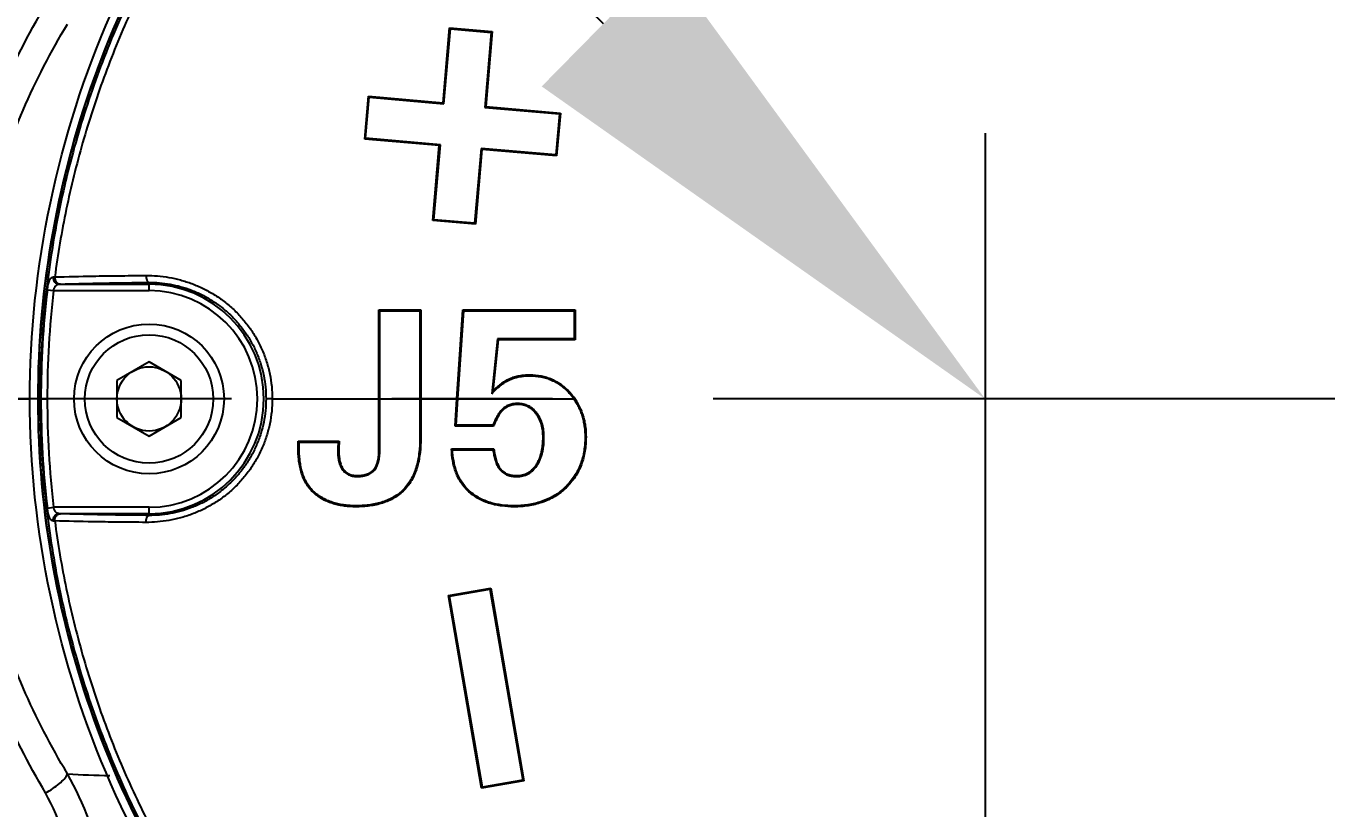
# Model space of a CAD drawing. Header units: millimetres. Extents: x 5828 to 6704, y 123 to 421.
# Drawn here: x 6524.809 to 6527.844, y 365.9 to 367.726 of the extents above; entities that cross this region are included whole.
import ezdxf
from ezdxf import colors
from ezdxf.entities.mleader import LeaderData, LeaderLine
from ezdxf.math import Vec2, Vec3

# ---------------------------------------------------------------- set-up
doc = ezdxf.new("R2010")
doc.units = ezdxf.units.MM
doc.linetypes.add('CENTER', pattern=[0.6, 0.375, -0.075, 0.075, -0.075])
for name, color, linetype in [('中心线', 7, 'Continuous'), ('外形图', 7, 'Continuous'), ('多重引线', 7, 'Continuous'), ('尺寸标注', 7, 'Continuous'), ('运动范围', 7, 'Continuous')]:
    doc.layers.add(name, color=color, linetype=linetype)
doc.styles.get("Standard").update_dxf_attribs({"font": 'msyh.ttc'})
doc.styles.add('微软雅黑', font='msyh.ttc', dxfattribs={"height": 1.5})
doc.dimstyles.new('尺寸标注_1_20比例', dxfattribs={"dimtxt": 1.5, "dimasz": 1.25, "dimexe": 0.5, "dimexo": 0.4, "dimgap": 0.5, "dimtad": 1, "dimdec": 1, "dimlfac": 20, "dimdsep": 46, "dimtxsty": '微软雅黑', "dimcen": 0.09, "dimadec": 0, "dimazin": 0, "dimtp": 0.01, "dimtm": 0.01, "dimtfac": 1, "dimtdec": 1, "dimtofl": 0, "dimtmove": 0, "dimatfit": 3, "dimfxl": 1, "dimtolj": 1, "dimarcsym": 0})

# ---------------------------------------------------------------- blocks, each defined once
blk = doc.blocks.new('*D1144')
at = {"layer": 'Defpoints', "color": 0}
for p in [(6557.7962, 395.6702), (6487.6476, 286.2413), (6537.9972, 286.2413)]:
    blk.add_point(p, dxfattribs=at)
at = {"layer": '尺寸标注', "color": 0, "lineweight": -2}
for p, q in [((6557.3962, 395.6702), (6487.1476, 395.6702)), ((6487.6476, 394.4202), (6487.6476, 287.4913)), ((6537.5972, 286.2413), (6487.1476, 286.2413))]:
    blk.add_line(p, q, dxfattribs=at)
at = {"layer": '尺寸标注', "color": 0}
for points in [[(6487.856, 394.4202), (6487.4393, 394.4202), (6487.6476, 395.6702)], [(6487.4393, 287.4913), (6487.856, 287.4913), (6487.6476, 286.2413)]]:
    blk.add_solid(points, dxfattribs=at)
at = {"layer": '尺寸标注', "color": 0, "insert": (6486.376, 340.9558), "char_height": 1.5, "attachment_point": 5, "rotation": 90, "style": '微软雅黑'}
blk.add_mtext('\\A1;\\A1;{\\fAlibaba PuHuiTi 3.0 55 Regular|b0|i0|c134|p18;2188.6}', dxfattribs=at)

msp = doc.modelspace()

# ---------------------------------------------------------------- linework, layer by layer
at = {"layer": '中心线', "linetype": 'CENTER', "ltscale": 5}
for p, q in [((6527.0483, 370.4759), (6527.0483, 363.2346)), ((6564.2883, 366.8553), (6521.5298, 366.8553))]:
    msp.add_line(p, q, dxfattribs=at)
at = {"layer": '外形图', "linetype": 'ByBlock'}
for p, q in [((6525.7826, 367.5469), (6525.798, 367.7219)), ((6525.798, 367.7219), (6525.7999, 367.7196)), ((6525.798, 367.7219), (6525.8976, 367.7132)), ((6525.7846, 367.5446), (6525.7999, 367.7196)), ((6525.7999, 367.7196), (6525.8952, 367.7112)), ((6525.8952, 367.7112), (6525.8799, 367.5362)), ((6525.8976, 367.7132), (6525.8823, 367.5382)), ((6525.8976, 367.7132), (6525.8952, 367.7112)), ((6525.5996, 367.4622), (6525.6083, 367.5622)), ((6525.6019, 367.4642), (6525.6103, 367.5598)), ((6525.6083, 367.5622), (6525.6103, 367.5598)), ((6525.6083, 367.5622), (6525.7826, 367.5469)), ((6525.6103, 367.5598), (6525.7846, 367.5446)), ((6525.7826, 367.5469), (6525.7846, 367.5446)), ((6525.8823, 367.5382), (6525.8799, 367.5362)), ((6525.8823, 367.5382), (6526.0566, 367.523)), ((6525.8799, 367.5362), (6526.0542, 367.521)), ((6526.0542, 367.521), (6526.0459, 367.4253)), ((6526.0566, 367.523), (6526.0478, 367.423)), ((6526.0566, 367.523), (6526.0542, 367.521)), ((6525.5996, 367.4622), (6525.6019, 367.4642)), ((6525.7739, 367.4469), (6525.5996, 367.4622)), ((6525.7763, 367.4489), (6525.6019, 367.4642)), ((6525.7586, 367.2719), (6525.7739, 367.4469)), ((6525.761, 367.2739), (6525.7763, 367.4489)), ((6525.7739, 367.4469), (6525.7763, 367.4489)), ((6525.8715, 367.4406), (6525.8562, 367.2656)), ((6525.8735, 367.4382), (6525.8582, 367.2632)), ((6525.8735, 367.4382), (6525.8715, 367.4406)), ((6526.0459, 367.4253), (6525.8715, 367.4406)), ((6526.0478, 367.423), (6525.8735, 367.4382)), ((6526.0478, 367.423), (6526.0459, 367.4253)), ((6525.7586, 367.2719), (6525.761, 367.2739)), ((6525.8582, 367.2632), (6525.7586, 367.2719)), ((6525.8562, 367.2656), (6525.761, 367.2739)), ((6525.8582, 367.2632), (6525.8562, 367.2656)), ((6524.8861, 367.1233), (6525.0962, 367.1233)), ((6525.0962, 367.1083), (6525.0962, 367.1273)), ((6524.8587, 367.11), (6524.8733, 367.1083)), ((6524.8733, 367.1083), (6525.0962, 367.1083)), ((6525.6329, 367.0632), (6525.6351, 367.061)), ((6525.6329, 367.0632), (6525.7306, 367.0632)), ((6525.6329, 366.8553), (6525.6329, 367.0632)), ((6525.635, 366.8553), (6525.6351, 367.061)), ((6525.6351, 367.061), (6525.7284, 367.061)), ((6525.7306, 367.0632), (6525.7284, 367.061)), ((6525.7284, 367.061), (6525.7284, 366.8553)), ((6525.7306, 367.0632), (6525.7306, 366.8553)), ((6525.815, 366.8553), (6525.8287, 367.0632)), ((6525.8172, 366.8553), (6525.8308, 367.061)), ((6525.8287, 367.0632), (6525.8308, 367.061)), ((6525.8287, 367.0632), (6526.0907, 367.0632)), ((6525.8308, 367.061), (6526.0885, 367.061)), ((6526.0907, 367.0632), (6526.0885, 367.061)), ((6526.0885, 367.061), (6526.0885, 366.9958)), ((6526.0907, 367.0632), (6526.0907, 366.9936)), ((6525.9095, 366.9958), (6525.8964, 366.8675)), ((6525.9114, 366.9936), (6525.8992, 366.8736)), ((6525.9114, 366.9936), (6525.9095, 366.9958)), ((6526.0885, 366.9958), (6525.9095, 366.9958)), ((6526.0907, 366.9936), (6525.9114, 366.9936)), ((6526.0907, 366.9936), (6526.0885, 366.9958)), ((6525.0962, 366.9419), (6525.0212, 366.8986)), ((6525.1712, 366.8986), (6525.0962, 366.9419)), ((6525.9381, 366.9025), (6525.939, 366.9005)), ((6525.9854, 366.9115), (6525.9854, 366.9094)), ((6525.0212, 366.8986), (6525.0212, 366.812)), ((6525.1712, 366.812), (6525.1712, 366.8986)), ((6526.079, 366.8701), (6526.0774, 366.8686)), ((6524.6606, 366.8553), (6524.8177, 366.8553)), ((6524.8437, 366.8553), (6524.8418, 366.8553)), ((6524.8437, 366.8553), (6524.8585, 366.8553)), ((6525.384, 366.8553), (6525.3693, 366.8553)), ((6525.384, 366.8553), (6525.635, 366.8553)), ((6525.6329, 366.737), (6525.6329, 366.8553)), ((6525.635, 366.737), (6525.635, 366.8553)), ((6525.635, 366.8553), (6525.7284, 366.8553)), ((6525.7284, 366.8553), (6525.815, 366.8553)), ((6525.7284, 366.8553), (6525.7284, 366.7627)), ((6525.7306, 366.8553), (6525.7306, 366.7627)), ((6525.8109, 366.7915), (6525.815, 366.8553)), ((6525.8132, 366.7937), (6525.8172, 366.8553)), ((6525.8172, 366.8553), (6526.0881, 366.8553)), ((6525.9578, 366.8423), (6525.9578, 366.8445)), ((6525.0212, 366.812), (6525.0962, 366.7687)), ((6525.0962, 366.7687), (6525.1712, 366.812)), ((6525.923, 366.8301), (6525.9215, 366.8316)), ((6525.9996, 366.8212), (6526.0014, 366.8225)), ((6525.8109, 366.7915), (6525.8132, 366.7937)), ((6525.9005, 366.7915), (6525.8109, 366.7915)), ((6525.899, 366.7937), (6525.8132, 366.7937)), ((6525.4442, 366.7564), (6525.5398, 366.7564)), ((6525.4442, 366.7423), (6525.4442, 366.7564)), ((6525.4442, 366.7564), (6525.4464, 366.7542)), ((6525.4464, 366.7423), (6525.4464, 366.7542)), ((6525.4464, 366.7542), (6525.5375, 366.7542)), ((6525.5375, 366.7542), (6525.537, 366.7405)), ((6525.5398, 366.7564), (6525.5375, 366.7542)), ((6525.5398, 366.7564), (6525.5392, 366.7404)), ((6525.7306, 366.7627), (6525.7284, 366.7627)), ((6526.0161, 366.7658), (6526.0183, 366.7658)), ((6526.1164, 366.7658), (6526.1142, 366.7658)), ((6525.4442, 366.7423), (6525.4464, 366.7423)), ((6525.5392, 366.7404), (6525.537, 366.7405)), ((6525.6329, 366.737), (6525.635, 366.737)), ((6525.8024, 366.7389), (6525.9014, 366.7389)), ((6525.8047, 366.7367), (6525.8995, 366.7367)), ((6525.6209, 366.6904), (6525.6225, 366.689)), ((6525.9174, 366.6912), (6525.9157, 366.6899)), ((6525.9994, 366.7001), (6526.0012, 366.6988)), ((6525.5815, 366.6762), (6525.5815, 366.674)), ((6525.9553, 366.6762), (6525.9553, 366.674)), ((6525.4809, 366.6358), (6525.4823, 366.6374)), ((6525.6919, 366.6423), (6525.6903, 366.6438)), ((6525.8431, 366.6383), (6525.8446, 366.6399)), ((6526.07, 366.648), (6526.0685, 366.6496)), ((6524.8587, 366.6005), (6524.8733, 366.6023)), ((6525.0962, 366.6023), (6524.8733, 366.6023)), ((6525.0962, 366.5833), (6525.0962, 366.6023)), ((6525.579, 366.6035), (6525.579, 366.6057)), ((6525.9481, 366.6035), (6525.9481, 366.6057)), ((6525.0962, 366.5873), (6524.8861, 366.5873)), ((6525.7954, 366.3963), (6525.8939, 366.4132)), ((6525.8726, 365.9463), (6525.7954, 366.3963)), ((6525.7954, 366.3963), (6525.7979, 366.3945)), ((6525.7979, 366.3945), (6525.8921, 366.4107)), ((6525.8744, 365.9488), (6525.7979, 366.3945)), ((6525.8939, 366.4132), (6525.8921, 366.4107)), ((6525.8921, 366.4107), (6525.9686, 365.965)), ((6525.8939, 366.4132), (6525.9711, 365.9632)), ((6525.9711, 365.9632), (6525.8726, 365.9463)), ((6525.9686, 365.965), (6525.8744, 365.9488)), ((6525.9711, 365.9632), (6525.9686, 365.965)), ((6525.8726, 365.9463), (6525.8744, 365.9488))]:
    msp.add_line(p, q, dxfattribs=at)
for radius in [0.175, 0.15, 0.075]:
    msp.add_circle((6525.0962, 366.8553), radius, dxfattribs=at)
for centre, radius, start, end in [((6524.8889, 366.425), 0.7152, 91.0192, 91.3149), ((6524.9088, 366.5387), 0.5851, 91.9011, 92.225), ((6525.0962, 366.8553), 0.268, 270, 90), ((6527.0314, 366.855), 2.1876, 173.3062, 179.9929), ((6527.0323, 366.855), 2.1738, 173.3085, 179.9924), ((6525.0962, 366.8553), 0.253, 270, 90), ((6526.3391, 366.668), 0.4855, 154.9422, 155.7417), ((6525.973, 366.7743), 0.1429, 34.5294, 42.1155), ((6527.0315, 366.8555), 2.1877, 180.0072, 186.6936), ((6527.0324, 366.8556), 2.1739, 180.0077, 186.6913), ((6525.9732, 366.7744), 0.1405, 35.1442, 42.1227), ((6526.5923, 367.2631), 0.8373, 214.0994, 214.2807), ((6526.2373, 367.1862), 0.6239, 225.8062, 226.0957), ((6526.3693, 366.3222), 0.6265, 138.3132, 138.5811), ((6524.89, 367.3376), 0.7673, 268.6952, 268.9708), ((6524.9101, 367.2092), 0.6224, 267.7848, 268.0892), ((6525.0373, 367.9829), 2.0075, 266.2368, 269.0723)]:
    msp.add_arc(centre, radius, start, end, dxfattribs=at)
for points, knots in [([(6537.2932, 369.4237), (6537.0074, 369.4207), (6536.4358, 369.414), (6535.5783, 369.4017), (6534.7209, 369.3866), (6533.8636, 369.3683), (6533.1492, 369.3503), (6532.5777, 369.3339), (6532.1492, 369.3206), (6531.7206, 369.3063), (6531.2922, 369.2909), (6530.8637, 369.2744), (6530.4353, 369.2567), (6530.0069, 369.2378), (6529.5787, 369.2176), (6529.2218, 369.1997), (6528.9364, 369.1847), (6528.7223, 369.1731), (6528.5082, 369.1611), (6528.2942, 369.1488), (6528.0802, 369.1362), (6527.9019, 369.1253), (6527.7592, 369.1164), (6527.6522, 369.1097), (6527.5453, 369.1029), (6527.4383, 369.0959), (6527.3313, 369.0889), (6527.2422, 369.083), (6527.1709, 369.0782), (6527.1174, 369.0746), (6527.0729, 369.0715), (6527.0372, 369.069), (6527.0105, 369.0672), (6526.9838, 369.0654), (6526.957, 369.0636), (6526.9303, 369.0618), (6526.8946, 369.0592), (6526.8501, 369.0557), (6526.8057, 369.0513), (6526.7702, 369.0472), (6526.7348, 369.0425), (6526.6906, 369.0358), (6526.6378, 369.0265), (6526.5677, 369.0124), (6526.4808, 368.9917), (6526.3779, 368.9618), (6526.2765, 368.9269), (6526.1769, 368.8871), (6526.0794, 368.8425), (6525.9841, 368.7933), (6525.8913, 368.7395), (6525.8013, 368.6813), (6525.7142, 368.6187), (6525.6302, 368.552), (6525.5496, 368.4813), (6525.4725, 368.4068), (6525.3991, 368.3287), (6525.3295, 368.247), (6525.2641, 368.1621), (6525.2028, 368.0742), (6525.1458, 367.9833), (6525.0933, 367.8898), (6525.0454, 367.7939), (6525.0022, 367.6957), (6524.9639, 367.5955), (6524.9305, 367.4936), (6524.9021, 367.3903), (6524.8709, 367.2508), (6524.8498, 367.1092), (6524.8391, 366.9666), (6524.8353, 366.8237), (6524.8437, 366.645), (6524.8694, 366.468), (6524.9001, 366.3284), (6524.9282, 366.2249), (6524.9612, 366.1228), (6524.9991, 366.0226), (6525.0419, 365.9242), (6525.0894, 365.8281), (6525.1416, 365.7344), (6525.1982, 365.6433), (6525.2591, 365.5551), (6525.3243, 365.47), (6525.3935, 365.3881), (6525.4666, 365.3096), (6525.5435, 365.2348), (6525.6239, 365.1639), (6525.7076, 365.0969), (6525.7944, 365.034), (6525.8843, 364.9754), (6525.9768, 364.9213), (6526.0719, 364.8717), (6526.1692, 364.8267), (6526.2687, 364.7866), (6526.3699, 364.7513), (6526.4728, 364.721), (6526.577, 364.6957), (6526.6823, 364.6755), (6526.7707, 364.6628), (6526.8418, 364.6556), (6526.8863, 364.6519), (6526.922, 364.6493), (6526.9487, 364.6475), (6526.9755, 364.6457), (6527.0111, 364.6433), (6527.0557, 364.6402), (6527.1091, 364.6366), (6527.1626, 364.6329), (6527.2339, 364.6281), (6527.323, 364.6222), (6527.43, 364.6152), (6527.537, 364.6082), (6527.6439, 364.6014), (6527.7509, 364.5946), (6527.8936, 364.5857), (6528.0719, 364.5749), (6528.2859, 364.5622), (6528.4999, 364.5499), (6528.714, 364.5379), (6528.928, 364.5263), (6529.2135, 364.5113), (6529.5703, 364.4934), (6529.9986, 364.4732), (6530.427, 364.4542), (6530.8554, 364.4365), (6531.2838, 364.4199), (6531.7123, 364.4045), (6532.1409, 364.3902), (6532.5694, 364.3769), (6533.1409, 364.3605), (6533.8553, 364.3424), (6534.7126, 364.3241), (6535.57, 364.309), (6536.4274, 364.2966), (6536.9991, 364.29), (6537.2849, 364.287)], [0, 0, 0, 0, 0.031251, 0.062501, 0.093752, 0.125002, 0.156253, 0.171878, 0.187503, 0.203128, 0.218754, 0.234379, 0.250004, 0.265629, 0.281255, 0.29688, 0.304692, 0.312505, 0.320318, 0.32813, 0.335943, 0.343756, 0.347662, 0.351568, 0.355475, 0.359381, 0.363287, 0.367194, 0.369147, 0.3711, 0.373053, 0.37403, 0.375006, 0.375983, 0.376959, 0.377936, 0.378912, 0.380866, 0.382819, 0.383795, 0.384772, 0.386725, 0.388678, 0.390631, 0.394537, 0.398443, 0.402349, 0.406256, 0.410162, 0.414068, 0.417974, 0.42188, 0.425786, 0.429693, 0.433599, 0.437505, 0.441411, 0.445317, 0.449224, 0.45313, 0.457036, 0.460942, 0.464848, 0.468754, 0.472661, 0.476567, 0.480473, 0.484379, 0.492189, 0.496095, 0.500002, 0.507812, 0.515622, 0.519528, 0.523434, 0.52734, 0.531246, 0.535153, 0.539059, 0.542965, 0.546871, 0.550777, 0.554683, 0.55859, 0.562496, 0.566402, 0.570308, 0.574214, 0.57812, 0.582027, 0.585933, 0.589839, 0.593745, 0.597651, 0.601557, 0.605463, 0.609369, 0.613275, 0.617181, 0.619134, 0.621088, 0.622064, 0.623041, 0.624017, 0.624994, 0.626947, 0.6289, 0.630853, 0.632806, 0.636713, 0.640619, 0.644525, 0.648432, 0.652338, 0.656244, 0.664057, 0.67187, 0.679682, 0.687495, 0.695308, 0.70312, 0.718745, 0.734371, 0.749996, 0.765621, 0.781246, 0.796872, 0.812497, 0.828122, 0.843747, 0.874998, 0.906248, 0.937499, 0.968749, 1, 1, 1, 1]), ([(6536.2603, 364.2992), (6535.7358, 364.3064), (6534.6869, 364.3234), (6533.1138, 364.3595), (6531.8032, 364.4001), (6530.7549, 364.4401), (6529.9689, 364.474), (6529.183, 364.5122), (6528.3975, 364.5553), (6527.743, 364.5937), (6527.2197, 364.6304), (6526.8268, 364.6498), (6526.4374, 364.7181), (6525.9472, 364.9084), (6525.408, 365.3031), (6524.9696, 365.9729), (6524.7919, 366.7539), (6524.8988, 367.5478), (6525.276, 368.2549), (6525.8761, 368.7837), (6526.5012, 369.0271), (6527.0244, 369.0704), (6527.4169, 369.0933), (6527.8095, 369.1203), (6528.333, 369.1514), (6528.9877, 369.1881), (6529.7734, 369.2274), (6530.5594, 369.2624), (6531.6076, 369.3037), (6532.9182, 369.3457), (6534.4913, 369.3833), (6535.5402, 369.4011), (6536.0646, 369.4086)], [0, 0, 0, 0, 0.062547, 0.125094, 0.187642, 0.218915, 0.250189, 0.281463, 0.312736, 0.34401, 0.359646, 0.375288, 0.390909, 0.40654, 0.437679, 0.468836, 0.500009, 0.531187, 0.562362, 0.593532, 0.624708, 0.640342, 0.655997, 0.671626, 0.687262, 0.718537, 0.749811, 0.781085, 0.812358, 0.874905, 0.937453, 1, 1, 1, 1]), ([(6524.8177, 366.8553), (6524.8177, 367.1615), (6524.9478, 367.7816), (6525.4987, 368.5476), (6526.1794, 368.9497), (6526.7808, 369.0822), (6527.087, 369.0917), (6527.2387, 369.0996)], [0, 0, 0, 0, 0.250163, 0.50027, 0.750286, 0.875949, 1, 1, 1, 1]), ([(6525.3946, 368.2933), (6525.3772, 368.273), (6525.3432, 368.2318), (6525.2943, 368.1683), (6525.2476, 368.1031), (6525.1885, 368.0141), (6525.1343, 367.922), (6525.0851, 367.8271), (6525.0508, 367.7547), (6525.0191, 367.681), (6524.9806, 367.5814), (6524.9393, 367.4543), (6524.9074, 367.3245), (6524.8876, 367.2195), (6524.8797, 367.1666), (6524.8762, 367.1402)], [0, 0, 0, 0, 0.062503, 0.125007, 0.187511, 0.250015, 0.375003, 0.437507, 0.500011, 0.562515, 0.625019, 0.750005, 0.874992, 0.937496, 1, 1, 1, 1]), ([(6525.329, 368.2374), (6525.2899, 368.1888), (6525.2343, 368.1135), (6525.1669, 368.0087), (6525.1198, 367.928), (6525.0761, 367.8455), (6525.0359, 367.7613), (6524.9994, 367.6754), (6524.9556, 367.5589), (6524.9101, 367.4099), (6524.8774, 367.2576), (6524.859, 367.1345), (6524.8458, 367.0108), (6524.8418, 366.9175), (6524.8418, 366.8553)], [0, 0, 0, 0, 0.125213, 0.187763, 0.250267, 0.312745, 0.375218, 0.437704, 0.500206, 0.62519, 0.750155, 0.812633, 0.875097, 1, 1, 1, 1]), ([(6524.5984, 366.8553), (6524.5984, 367.0186), (6524.6436, 367.3416), (6524.7744, 367.6393), (6524.8545, 367.7752)], [0, 0, 0, 0, 0.508583, 1, 1, 1, 1]), ([(6524.6606, 366.8553), (6524.6608, 367.0108), (6524.7045, 367.318), (6524.8283, 367.6019), (6524.9056, 367.7308)], [0, 0, 0, 0, 0.508492, 1, 1, 1, 1]), ([(6524.8762, 367.1402), (6524.9057, 367.1411), (6524.9546, 367.1422), (6525.0256, 367.1431), (6525.0671, 367.1434), (6525.0893, 367.1435)], [0, 0, 0, 0, 0.416306, 0.687414, 1, 1, 1, 1]), ([(6525.0893, 367.1435), (6525.0981, 367.1436), (6525.1159, 367.1429), (6525.1427, 367.1395), (6525.1697, 367.1335), (6525.1965, 367.1249), (6525.2228, 367.1136), (6525.248, 367.0997), (6525.2719, 367.0832), (6525.2941, 367.0643), (6525.3143, 367.0433), (6525.3323, 367.0203), (6525.3479, 366.9955), (6525.3609, 366.9693), (6525.3711, 366.9418), (6525.3785, 366.9135), (6525.383, 366.8845), (6525.384, 366.865), (6525.384, 366.8553)], [0, 0, 0, 0, 0.057439, 0.116465, 0.17684, 0.238293, 0.300556, 0.363391, 0.426605, 0.490059, 0.553657, 0.617342, 0.681076, 0.744839, 0.808619, 0.872408, 0.936203, 1, 1, 1, 1]), ([(6525.0893, 367.1435), (6525.0893, 367.1425), (6525.0893, 367.1405), (6525.0896, 367.1375), (6525.0902, 367.1347), (6525.091, 367.1323), (6525.0921, 367.1302), (6525.0933, 367.1286), (6525.0945, 367.1277), (6525.0955, 367.1274), (6525.096, 367.1273), (6525.0962, 367.1273)], [0, 0, 0, 0, 0.161664, 0.320323, 0.470881, 0.608841, 0.730794, 0.835079, 0.922854, 0.962256, 1, 1, 1, 1]), ([(6524.8587, 367.11), (6524.8589, 367.1121), (6524.8595, 367.1162), (6524.8606, 367.1221), (6524.8619, 367.1274), (6524.8633, 367.1312), (6524.8645, 367.1339), (6524.8655, 367.1355), (6524.8665, 367.1369), (6524.8676, 367.138), (6524.8687, 367.1389), (6524.8699, 367.1396), (6524.8712, 367.14), (6524.8721, 367.1401), (6524.8725, 367.1401)], [0, 0, 0, 0, 0.180971, 0.35273, 0.507837, 0.642037, 0.700901, 0.754425, 0.80297, 0.84718, 0.887886, 0.92613, 0.963104, 1, 1, 1, 1]), ([(6524.8725, 367.1401), (6524.8723, 367.138), (6524.8726, 367.1338), (6524.8751, 367.129), (6524.8779, 367.1262), (6524.8804, 367.1245), (6524.8832, 367.1235), (6524.8851, 367.1233), (6524.8861, 367.1233)], [0, 0, 0, 0, 0.259061, 0.513596, 0.638237, 0.760531, 0.880866, 1, 1, 1, 1]), ([(6524.8733, 367.1083), (6524.8736, 367.1094), (6524.874, 367.111), (6524.8747, 367.113), (6524.8755, 367.1149), (6524.8765, 367.1171), (6524.8781, 367.1194), (6524.8798, 367.1211), (6524.8818, 367.1224), (6524.8839, 367.1231), (6524.8853, 367.1233), (6524.8861, 367.1233)], [0, 0, 0, 0, 0.156481, 0.232723, 0.306725, 0.446088, 0.572589, 0.687216, 0.793528, 0.896378, 1, 1, 1, 1]), ([(6524.8762, 367.1402), (6524.8761, 367.1391), (6524.8761, 367.137), (6524.8766, 367.1339), (6524.8778, 367.131), (6524.8794, 367.1284), (6524.8815, 367.1263), (6524.8839, 367.1247), (6524.8866, 367.1236), (6524.8885, 367.1234), (6524.8894, 367.1234)], [0, 0, 0, 0, 0.131527, 0.262682, 0.392297, 0.519435, 0.643548, 0.764592, 0.883075, 1, 1, 1, 1]), ([(6524.8894, 367.1234), (6524.9181, 367.1244), (6524.9654, 367.1255), (6525.0344, 367.1266), (6525.0746, 367.1271), (6525.0962, 367.1273)], [0, 0, 0, 0, 0.416177, 0.6872, 1, 1, 1, 1]), ([(6525.0962, 367.1273), (6525.1043, 367.1274), (6525.1209, 367.1268), (6525.1458, 367.1235), (6525.1709, 367.1178), (6525.1959, 367.1096), (6525.2203, 367.0987), (6525.2437, 367.0854), (6525.2658, 367.0697), (6525.2864, 367.0518), (6525.3051, 367.0318), (6525.3217, 367.0101), (6525.3361, 366.9868), (6525.3481, 366.9621), (6525.3575, 366.9364), (6525.3643, 366.9098), (6525.3684, 366.8827), (6525.3693, 366.8644), (6525.3693, 366.8553)], [0, 0, 0, 0, 0.05695, 0.115637, 0.175808, 0.237169, 0.299422, 0.362301, 0.42559, 0.489138, 0.552842, 0.616637, 0.680486, 0.744366, 0.808263, 0.872171, 0.936084, 1, 1, 1, 1]), ([(6525.8964, 366.8675), (6525.9025, 366.8741), (6525.9155, 366.8867), (6525.9308, 366.8968), (6525.939, 366.9005)], [0, 0, 0, 0, 0.500389, 1, 1, 1, 1]), ([(6525.8992, 366.8736), (6525.9021, 366.8766), (6525.908, 366.8823), (6525.9174, 366.8901), (6525.9273, 366.897), (6525.9344, 366.9008), (6525.9381, 366.9025)], [0, 0, 0, 0, 0.25405, 0.50395, 0.752102, 1, 1, 1, 1]), ([(6525.9381, 366.9025), (6525.9417, 366.9042), (6525.9492, 366.907), (6525.961, 366.9097), (6525.9731, 366.9113), (6525.9813, 366.9115), (6525.9854, 366.9115)], [0, 0, 0, 0, 0.246704, 0.49396, 0.744005, 1, 1, 1, 1]), ([(6525.939, 366.9005), (6525.9426, 366.9022), (6525.95, 366.9049), (6525.9617, 366.9076), (6525.9735, 366.9091), (6525.9814, 366.9094), (6525.9854, 366.9094)], [0, 0, 0, 0, 0.249934, 0.499921, 0.749946, 1, 1, 1, 1]), ([(6525.9854, 366.9115), (6525.9942, 366.9115), (6526.0074, 366.9104), (6526.0244, 366.9062), (6526.0366, 366.9016), (6526.0483, 366.8957), (6526.0631, 366.8859), (6526.073, 366.8768), (6526.079, 366.8701)], [0, 0, 0, 0, 0.250545, 0.373486, 0.496752, 0.620367, 0.744424, 1, 1, 1, 1]), ([(6525.9854, 366.9094), (6525.994, 366.9094), (6526.0071, 366.9082), (6526.0239, 366.904), (6526.036, 366.8995), (6526.0476, 366.8935), (6526.062, 366.8839), (6526.0716, 366.875), (6526.0774, 366.8686)], [0, 0, 0, 0, 0.249872, 0.374941, 0.500006, 0.62507, 0.750139, 1, 1, 1, 1]), ([(6524.8545, 365.9353), (6524.7744, 366.0713), (6524.6436, 366.3689), (6524.5984, 366.6919), (6524.5984, 366.8553)], [0, 0, 0, 0, 0.491417, 1, 1, 1, 1]), ([(6524.9056, 365.9798), (6524.8283, 366.1087), (6524.7045, 366.3925), (6524.6608, 366.6998), (6524.6606, 366.8553)], [0, 0, 0, 0, 0.491508, 1, 1, 1, 1]), ([(6527.2387, 364.6109), (6527.0871, 364.6189), (6526.7808, 364.6284), (6526.1795, 364.7608), (6525.4988, 365.1629), (6524.9478, 365.9289), (6524.8177, 366.549), (6524.8177, 366.8553)], [0, 0, 0, 0, 0.124038, 0.249693, 0.499705, 0.749819, 1, 1, 1, 1]), ([(6524.8418, 366.8553), (6524.8418, 366.7931), (6524.8472, 366.6687), (6524.8709, 366.4834), (6524.9101, 366.3007), (6524.9556, 366.1517), (6524.9994, 366.0352), (6525.0359, 365.9493), (6525.0761, 365.865), (6525.1198, 365.7825), (6525.1669, 365.7019), (6525.2343, 365.5971), (6525.2899, 365.5217), (6525.329, 365.4732)], [0, 0, 0, 0, 0.124906, 0.249824, 0.374792, 0.499779, 0.562283, 0.624771, 0.687246, 0.749725, 0.812232, 0.874783, 1, 1, 1, 1]), ([(6525.384, 366.8553), (6525.384, 366.8358), (6525.3809, 366.8065), (6525.3711, 366.7687), (6525.3609, 366.7413), (6525.3479, 366.715), (6525.3323, 366.6903), (6525.3143, 366.6672), (6525.2941, 366.6462), (6525.2719, 366.6273), (6525.248, 366.6109), (6525.2228, 366.597), (6525.1965, 366.5857), (6525.1697, 366.577), (6525.1427, 366.5711), (6525.1159, 366.5676), (6525.0981, 366.567), (6525.0893, 366.567)], [0, 0, 0, 0, 0.127448, 0.191248, 0.255039, 0.318813, 0.382557, 0.446252, 0.509861, 0.573325, 0.63655, 0.699395, 0.761669, 0.823132, 0.883516, 0.942552, 1, 1, 1, 1]), ([(6525.3693, 366.8553), (6525.3693, 366.8461), (6525.3684, 366.8279), (6525.3643, 366.8008), (6525.3575, 366.7742), (6525.3481, 366.7484), (6525.3361, 366.7238), (6525.3217, 366.7005), (6525.3051, 366.6787), (6525.2864, 366.6588), (6525.2658, 366.6409), (6525.2437, 366.6251), (6525.2203, 366.6118), (6525.1959, 366.601), (6525.1709, 366.5927), (6525.1458, 366.587), (6525.1209, 366.5838), (6525.1043, 366.5832), (6525.0962, 366.5833)], [0, 0, 0, 0, 0.063916, 0.127829, 0.191737, 0.255634, 0.319514, 0.383363, 0.447158, 0.510862, 0.574409, 0.637699, 0.700577, 0.762831, 0.824192, 0.884363, 0.94305, 1, 1, 1, 1]), ([(6525.815, 366.8553), (6525.8152, 366.8553), (6525.8155, 366.8552), (6525.8159, 366.8552), (6525.8161, 366.8552), (6525.8164, 366.8552), (6525.8168, 366.8552), (6525.8171, 366.8552), (6525.8172, 366.8553)], [0, 0, 0, 0, 0.248289, 0.37244, 0.496618, 0.620766, 0.745371, 1, 1, 1, 1]), ([(6525.9578, 366.8445), (6525.9545, 366.8445), (6525.9479, 366.8441), (6525.9398, 366.8424), (6525.9337, 366.84), (6525.9292, 366.8378), (6525.9251, 366.835), (6525.9227, 366.8328), (6525.9215, 366.8316)], [0, 0, 0, 0, 0.249996, 0.499865, 0.624909, 0.749945, 0.87497, 1, 1, 1, 1]), ([(6525.9578, 366.8423), (6525.9544, 366.8423), (6525.9478, 366.8419), (6525.9398, 366.8401), (6525.9341, 366.8378), (6525.9301, 366.8357), (6525.9264, 366.8331), (6525.9241, 366.8311), (6525.923, 366.8301)], [0, 0, 0, 0, 0.271831, 0.523127, 0.643756, 0.762495, 0.880788, 1, 1, 1, 1]), ([(6526.0014, 366.8225), (6526.0001, 366.8242), (6525.9973, 366.8274), (6525.9928, 366.8318), (6525.9878, 366.8357), (6525.9823, 366.8389), (6525.9765, 366.8414), (6525.9704, 366.8432), (6525.9642, 366.8443), (6525.9599, 366.8445), (6525.9578, 366.8445)], [0, 0, 0, 0, 0.125026, 0.250039, 0.375041, 0.500031, 0.625017, 0.750006, 0.874999, 1, 1, 1, 1]), ([(6525.9996, 366.8212), (6525.9984, 366.8228), (6525.9957, 366.826), (6525.9913, 366.8302), (6525.9865, 366.8338), (6525.9814, 366.8369), (6525.976, 366.8393), (6525.9703, 366.841), (6525.9642, 366.8421), (6525.96, 366.8423), (6525.9578, 366.8423)], [0, 0, 0, 0, 0.129712, 0.254562, 0.376684, 0.497548, 0.618635, 0.741639, 0.868289, 1, 1, 1, 1]), ([(6526.0907, 366.8553), (6526.0907, 366.8552), (6526.0905, 366.8551), (6526.0903, 366.8549), (6526.0901, 366.8548), (6526.0899, 366.8546), (6526.0898, 366.8545), (6526.0897, 366.8544), (6526.0896, 366.8543), (6526.0894, 366.8543), (6526.0893, 366.8543), (6526.0891, 366.8544), (6526.0888, 366.8546), (6526.0885, 366.8549), (6526.0882, 366.8552), (6526.0881, 366.8553)], [0, 0, 0, 0, 0.082146, 0.164325, 0.246097, 0.328034, 0.37186, 0.414982, 0.455821, 0.506458, 0.542202, 0.586134, 0.697554, 0.837136, 1, 1, 1, 1]), ([(6526.0881, 366.8553), (6526.0903, 366.852), (6526.0946, 366.8454), (6526.1001, 366.8349), (6526.1047, 366.824), (6526.1083, 366.8127), (6526.111, 366.8012), (6526.1135, 366.7856), (6526.1142, 366.7737), (6526.1142, 366.7658)], [0, 0, 0, 0, 0.125009, 0.250016, 0.375026, 0.500038, 0.625054, 0.750073, 1, 1, 1, 1]), ([(6526.0907, 366.8553), (6526.093, 366.852), (6526.0971, 366.8453), (6526.1025, 366.8348), (6526.107, 366.8239), (6526.1106, 366.8126), (6526.1133, 366.8011), (6526.1157, 366.7855), (6526.1164, 366.7737), (6526.1164, 366.7658)], [0, 0, 0, 0, 0.125008, 0.250015, 0.375025, 0.500037, 0.625053, 0.750071, 1, 1, 1, 1]), ([(6525.9215, 366.8316), (6525.9189, 366.829), (6525.9153, 366.8247), (6525.9112, 366.8186), (6525.9084, 366.8138), (6525.9058, 366.8089), (6525.9025, 366.8022), (6525.9004, 366.7971), (6525.899, 366.7937)], [0, 0, 0, 0, 0.24984, 0.374869, 0.499902, 0.624934, 0.749964, 1, 1, 1, 1]), ([(6525.923, 366.8301), (6525.9179, 366.825), (6525.9117, 366.8157), (6525.9049, 366.8024), (6525.9019, 366.7952), (6525.9005, 366.7915)], [0, 0, 0, 0, 0.481724, 0.735292, 1, 1, 1, 1]), ([(6526.0161, 366.7658), (6526.0161, 366.7707), (6526.0156, 366.7805), (6526.0129, 366.795), (6526.0086, 366.8066), (6526.0039, 366.8152), (6526.0011, 366.8192), (6525.9996, 366.8212)], [0, 0, 0, 0, 0.250056, 0.500025, 0.749895, 0.874947, 1, 1, 1, 1]), ([(6526.0183, 366.7658), (6526.0183, 366.7708), (6526.0178, 366.7809), (6526.015, 366.7957), (6526.0106, 366.8076), (6526.0058, 366.8164), (6526.0029, 366.8205), (6526.0014, 366.8225)], [0, 0, 0, 0, 0.250054, 0.500023, 0.749893, 0.874947, 1, 1, 1, 1]), ([(6525.7284, 366.7627), (6525.7284, 366.752), (6525.7277, 366.736), (6525.7246, 366.7149), (6525.7211, 366.6992), (6525.7161, 366.684), (6525.7095, 366.6694), (6525.701, 366.6558), (6525.6941, 366.6476), (6525.6903, 366.6438)], [0, 0, 0, 0, 0.249986, 0.375022, 0.50005, 0.625065, 0.750064, 0.875041, 1, 1, 1, 1]), ([(6525.7306, 366.7627), (6525.7306, 366.7519), (6525.7299, 366.7356), (6525.7267, 366.7142), (6525.7231, 366.6984), (6525.7181, 366.683), (6525.7113, 366.6682), (6525.7027, 366.6544), (6525.6957, 366.6461), (6525.6919, 366.6423)], [0, 0, 0, 0, 0.249985, 0.375022, 0.50005, 0.625064, 0.750063, 0.87504, 1, 1, 1, 1]), ([(6525.9994, 366.7001), (6526.001, 366.7024), (6526.004, 366.7074), (6526.0077, 366.7152), (6526.0106, 366.7233), (6526.0128, 366.7316), (6526.0144, 366.7401), (6526.0158, 366.7515), (6526.0161, 366.7601), (6526.0161, 366.7658)], [0, 0, 0, 0, 0.124983, 0.249974, 0.374977, 0.499988, 0.625005, 0.750023, 1, 1, 1, 1]), ([(6526.0012, 366.6988), (6526.0029, 366.7012), (6526.0059, 366.7062), (6526.0097, 366.7142), (6526.0126, 366.7225), (6526.0149, 366.731), (6526.0165, 366.7396), (6526.018, 366.7512), (6526.0183, 366.76), (6526.0183, 366.7658)], [0, 0, 0, 0, 0.124985, 0.249976, 0.374979, 0.499989, 0.625006, 0.750024, 1, 1, 1, 1]), ([(6526.1142, 366.7658), (6526.1142, 366.7605), (6526.1138, 366.7498), (6526.112, 366.7338), (6526.1087, 366.718), (6526.1038, 366.7027), (6526.0973, 366.688), (6526.0893, 366.6741), (6526.0797, 366.6611), (6526.0723, 366.6533), (6526.0685, 366.6496)], [0, 0, 0, 0, 0.125017, 0.250028, 0.375033, 0.50003, 0.625023, 0.750014, 0.875004, 1, 1, 1, 1]), ([(6526.1164, 366.7658), (6526.1164, 366.7604), (6526.116, 366.7495), (6526.1141, 366.7334), (6526.1108, 366.7174), (6526.1058, 366.7018), (6526.0993, 366.6869), (6526.0911, 366.6728), (6526.0813, 366.6597), (6526.0739, 366.6518), (6526.07, 366.648)], [0, 0, 0, 0, 0.125017, 0.250028, 0.375033, 0.50003, 0.625022, 0.750014, 0.875004, 1, 1, 1, 1]), ([(6525.4809, 366.6358), (6525.4773, 366.639), (6525.4705, 366.646), (6525.4623, 366.658), (6525.4559, 366.6711), (6525.4511, 366.6848), (6525.4478, 366.699), (6525.4449, 366.7181), (6525.4442, 366.7327), (6525.4442, 366.7423)], [0, 0, 0, 0, 0.124956, 0.249928, 0.374924, 0.49994, 0.624971, 0.750011, 1, 1, 1, 1]), ([(6525.4823, 366.6374), (6525.4788, 366.6406), (6525.4722, 366.6475), (6525.4641, 366.6593), (6525.4578, 366.6722), (6525.4532, 366.6857), (6525.4499, 366.6997), (6525.4471, 366.7185), (6525.4464, 366.7328), (6525.4464, 366.7423)], [0, 0, 0, 0, 0.124955, 0.249927, 0.374923, 0.499939, 0.62497, 0.75001, 1, 1, 1, 1]), ([(6525.537, 366.7405), (6525.5368, 366.7367), (6525.5368, 366.7291), (6525.5376, 366.7196), (6525.5388, 366.7121), (6525.5406, 366.7048), (6525.5433, 366.6976), (6525.5472, 366.691), (6525.5507, 366.6865), (6525.5548, 366.6825), (6525.5595, 366.6793), (6525.5647, 366.6768), (6525.5701, 366.6751), (6525.5758, 366.6742), (6525.5796, 366.674), (6525.5815, 366.674)], [0, 0, 0, 0, 0.125026, 0.250037, 0.312563, 0.375088, 0.499982, 0.562493, 0.624994, 0.687487, 0.749976, 0.812468, 0.87497, 0.937481, 1, 1, 1, 1]), ([(6525.5392, 366.7404), (6525.539, 366.7368), (6525.539, 366.7295), (6525.5397, 366.7204), (6525.5409, 366.7131), (6525.5425, 366.706), (6525.545, 366.6991), (6525.5486, 366.6927), (6525.5519, 366.6883), (6525.5559, 366.6845), (6525.5604, 366.6813), (6525.5653, 366.6789), (6525.5706, 366.6773), (6525.576, 366.6764), (6525.5796, 366.6762), (6525.5815, 366.6762)], [0, 0, 0, 0, 0.125027, 0.25004, 0.312565, 0.37509, 0.499991, 0.562503, 0.625003, 0.687494, 0.749981, 0.812471, 0.874971, 0.937481, 1, 1, 1, 1]), ([(6525.6209, 366.6904), (6525.6221, 366.6918), (6525.6243, 366.695), (6525.627, 366.7002), (6525.629, 366.7057), (6525.6305, 366.7115), (6525.6316, 366.7176), (6525.6324, 366.7239), (6525.6328, 366.7304), (6525.6329, 366.7348), (6525.6329, 366.737)], [0, 0, 0, 0, 0.117342, 0.235189, 0.354869, 0.476968, 0.602125, 0.730694, 0.863133, 1, 1, 1, 1]), ([(6525.6225, 366.689), (6525.6279, 366.6953), (6525.6317, 366.7057), (6525.6339, 366.7181), (6525.6346, 366.7244), (6525.635, 366.7307), (6525.635, 366.7349), (6525.635, 366.737)], [0, 0, 0, 0, 0.497538, 0.623149, 0.748765, 0.874384, 1, 1, 1, 1]), ([(6525.8431, 366.6383), (6525.8397, 366.6414), (6525.8332, 366.648), (6525.8248, 366.659), (6525.8179, 366.6709), (6525.8123, 366.6835), (6525.808, 366.6968), (6525.804, 366.7152), (6525.8027, 366.7294), (6525.8024, 366.7389)], [0, 0, 0, 0, 0.125147, 0.247809, 0.370227, 0.494064, 0.619132, 0.744684, 1, 1, 1, 1]), ([(6525.8446, 366.6399), (6525.8413, 366.6429), (6525.835, 366.6493), (6525.8268, 366.66), (6525.8199, 366.6717), (6525.8145, 366.684), (6525.8103, 366.6968), (6525.8064, 366.7143), (6525.805, 366.7277), (6525.8047, 366.7367)], [0, 0, 0, 0, 0.125004, 0.250006, 0.375011, 0.500023, 0.625045, 0.750077, 1, 1, 1, 1]), ([(6525.8995, 366.7367), (6525.9, 366.7325), (6525.901, 366.7263), (6525.9028, 366.7182), (6525.9045, 366.7121), (6525.9065, 366.7062), (6525.909, 366.7004), (6525.912, 366.6949), (6525.9144, 366.6915), (6525.9157, 366.6899)], [0, 0, 0, 0, 0.249988, 0.375002, 0.500018, 0.625028, 0.750038, 0.875028, 1, 1, 1, 1]), ([(6525.9014, 366.7389), (6525.9019, 366.7345), (6525.9029, 366.7279), (6525.9048, 366.7194), (6525.9064, 366.7132), (6525.9085, 366.7072), (6525.9109, 366.7015), (6525.9138, 366.6961), (6525.9161, 366.6928), (6525.9174, 366.6912)], [0, 0, 0, 0, 0.261848, 0.389741, 0.515999, 0.640132, 0.761837, 0.881414, 1, 1, 1, 1]), ([(6525.5815, 366.6762), (6525.5834, 366.6762), (6525.5873, 366.6763), (6525.593, 366.6768), (6525.5984, 366.6778), (6525.6036, 366.6792), (6525.6085, 366.681), (6525.6131, 366.6835), (6525.6173, 366.6866), (6525.6197, 366.6891), (6525.6209, 366.6904)], [0, 0, 0, 0, 0.137121, 0.267629, 0.394535, 0.518363, 0.639452, 0.759001, 0.878724, 1, 1, 1, 1]), ([(6525.5815, 366.674), (6525.5833, 366.674), (6525.5871, 366.6741), (6525.5927, 366.6746), (6525.5983, 366.6755), (6525.6038, 366.6769), (6525.6091, 366.6789), (6525.6141, 366.6815), (6525.6186, 366.6849), (6525.6213, 366.6875), (6525.6225, 366.689)], [0, 0, 0, 0, 0.125034, 0.250069, 0.375097, 0.500113, 0.625113, 0.750091, 0.875049, 1, 1, 1, 1]), ([(6525.9157, 366.6899), (6525.9169, 366.6884), (6525.9194, 366.6857), (6525.9237, 366.6823), (6525.9285, 366.6794), (6525.9336, 366.6773), (6525.9389, 366.6757), (6525.9443, 366.6747), (6525.9498, 366.6741), (6525.9535, 366.674), (6525.9553, 366.674)], [0, 0, 0, 0, 0.124975, 0.249944, 0.374921, 0.499913, 0.62492, 0.74994, 0.87497, 1, 1, 1, 1]), ([(6525.9174, 366.6912), (6525.9185, 366.6899), (6525.9209, 366.6873), (6525.925, 366.684), (6525.9295, 366.6814), (6525.9342, 366.6794), (6525.9391, 366.6779), (6525.9443, 366.6769), (6525.9497, 366.6763), (6525.9534, 366.6762), (6525.9553, 366.6762)], [0, 0, 0, 0, 0.126234, 0.249271, 0.370252, 0.491129, 0.613506, 0.738181, 0.866032, 1, 1, 1, 1]), ([(6525.9553, 366.6762), (6525.9575, 366.6762), (6525.9619, 366.6764), (6525.9683, 366.6775), (6525.9746, 366.6795), (6525.9805, 366.6823), (6525.986, 366.6858), (6525.9927, 366.6915), (6525.9969, 366.6965), (6525.9994, 366.7001)], [0, 0, 0, 0, 0.125049, 0.250087, 0.375115, 0.500135, 0.625163, 0.750206, 1, 1, 1, 1]), ([(6525.9553, 366.674), (6525.9576, 366.674), (6525.9621, 366.6742), (6525.9688, 366.6754), (6525.9754, 366.6774), (6525.9815, 366.6803), (6525.9873, 366.684), (6525.9942, 366.6899), (6525.9986, 366.6951), (6526.0012, 366.6988)], [0, 0, 0, 0, 0.125049, 0.250088, 0.375117, 0.500139, 0.625167, 0.75021, 1, 1, 1, 1]), ([(6525.579, 366.6035), (6525.5746, 366.6035), (6525.5658, 366.6037), (6525.5526, 366.605), (6525.5396, 366.6071), (6525.5268, 366.6103), (6525.5143, 366.6148), (6525.5023, 366.6204), (6525.4911, 366.6274), (6525.4842, 366.6329), (6525.4809, 366.6358)], [0, 0, 0, 0, 0.125015, 0.250029, 0.375039, 0.500042, 0.625036, 0.750025, 0.875013, 1, 1, 1, 1]), ([(6525.579, 366.6057), (6525.5746, 366.6057), (6525.566, 366.6059), (6525.553, 366.6071), (6525.5402, 366.6092), (6525.5275, 366.6124), (6525.5152, 366.6167), (6525.5035, 366.6223), (6525.4924, 366.6292), (6525.4856, 366.6345), (6525.4823, 366.6374)], [0, 0, 0, 0, 0.125016, 0.250029, 0.375039, 0.500041, 0.625035, 0.750024, 0.875013, 1, 1, 1, 1]), ([(6525.6903, 366.6438), (6525.6868, 366.6402), (6525.6792, 366.6336), (6525.6665, 366.6252), (6525.653, 366.6185), (6525.6387, 366.6134), (6525.6241, 366.6097), (6525.6091, 366.6073), (6525.5941, 366.6059), (6525.584, 366.6057), (6525.579, 366.6057)], [0, 0, 0, 0, 0.12497, 0.249941, 0.374926, 0.499924, 0.624934, 0.749952, 0.874975, 1, 1, 1, 1]), ([(6525.6919, 366.6423), (6525.6884, 366.6388), (6525.681, 366.6323), (6525.6688, 366.624), (6525.6556, 366.6173), (6525.6413, 366.6119), (6525.6264, 366.608), (6525.6109, 366.6053), (6525.5951, 366.6038), (6525.5844, 366.6035), (6525.579, 366.6035)], [0, 0, 0, 0, 0.120003, 0.239306, 0.360103, 0.48403, 0.610485, 0.738269, 0.867596, 1, 1, 1, 1]), ([(6525.9481, 366.6035), (6525.9387, 366.6035), (6525.9245, 366.6043), (6525.9059, 366.6074), (6525.8922, 366.6108), (6525.8788, 366.6156), (6525.866, 366.6217), (6525.854, 366.6292), (6525.8466, 366.6351), (6525.8431, 366.6383)], [0, 0, 0, 0, 0.249938, 0.374964, 0.499984, 0.624998, 0.750004, 0.875001, 1, 1, 1, 1]), ([(6525.9481, 366.6057), (6525.9388, 366.6057), (6525.9248, 366.6065), (6525.9065, 366.6095), (6525.8929, 366.6129), (6525.8798, 366.6176), (6525.8672, 366.6236), (6525.8553, 366.631), (6525.8481, 366.6368), (6525.8446, 366.6399)], [0, 0, 0, 0, 0.24994, 0.374966, 0.499985, 0.624999, 0.750006, 0.875002, 1, 1, 1, 1]), ([(6526.0685, 366.6496), (6526.0646, 366.6458), (6526.0563, 366.6386), (6526.0427, 366.6292), (6526.0282, 366.6215), (6526.0129, 366.6154), (6525.9971, 366.6108), (6525.9755, 366.6067), (6525.9591, 366.6057), (6525.9481, 366.6057)], [0, 0, 0, 0, 0.12501, 0.250018, 0.375026, 0.50004, 0.625062, 0.750092, 1, 1, 1, 1]), ([(6526.07, 366.648), (6526.066, 366.6441), (6526.0576, 366.6368), (6526.0439, 366.6274), (6526.0292, 366.6195), (6526.0137, 366.6133), (6525.9977, 366.6087), (6525.9759, 366.6046), (6525.9592, 366.6035), (6525.9481, 366.6035)], [0, 0, 0, 0, 0.125011, 0.250018, 0.375027, 0.500041, 0.625063, 0.750093, 1, 1, 1, 1]), ([(6524.8725, 366.5705), (6524.8721, 366.5705), (6524.8712, 366.5706), (6524.8699, 366.571), (6524.8687, 366.5716), (6524.8676, 366.5725), (6524.8665, 366.5737), (6524.865, 366.5756), (6524.8635, 366.5787), (6524.8619, 366.5832), (6524.8606, 366.5884), (6524.8595, 366.5943), (6524.8589, 366.5984), (6524.8587, 366.6005)], [0, 0, 0, 0, 0.036901, 0.07388, 0.112127, 0.152832, 0.197048, 0.245599, 0.357898, 0.4921, 0.647222, 0.819014, 1, 1, 1, 1]), ([(6524.8861, 366.5873), (6524.8853, 366.5873), (6524.8839, 366.5874), (6524.8818, 366.5882), (6524.8798, 366.5894), (6524.8781, 366.5912), (6524.8765, 366.5934), (6524.8755, 366.5956), (6524.8747, 366.5975), (6524.874, 366.5996), (6524.8736, 366.6012), (6524.8733, 366.6023)], [0, 0, 0, 0, 0.10362, 0.206479, 0.312797, 0.42741, 0.553921, 0.693276, 0.767279, 0.843521, 1, 1, 1, 1]), ([(6524.8725, 366.5705), (6524.8723, 366.5725), (6524.8726, 366.5768), (6524.8751, 366.5815), (6524.8779, 366.5844), (6524.8804, 366.586), (6524.8832, 366.587), (6524.8851, 366.5873), (6524.8861, 366.5873)], [0, 0, 0, 0, 0.259062, 0.513596, 0.638237, 0.760531, 0.880865, 1, 1, 1, 1]), ([(6524.8762, 366.5704), (6524.8761, 366.5714), (6524.8761, 366.5735), (6524.8766, 366.5766), (6524.8778, 366.5795), (6524.8794, 366.5821), (6524.8815, 366.5843), (6524.8839, 366.5859), (6524.8866, 366.5869), (6524.8885, 366.5871), (6524.8894, 366.5871)], [0, 0, 0, 0, 0.131527, 0.262679, 0.392294, 0.519431, 0.643544, 0.764589, 0.883074, 1, 1, 1, 1]), ([(6524.8762, 366.5704), (6524.8797, 366.5439), (6524.8876, 366.4911), (6524.9074, 366.3861), (6524.9393, 366.2563), (6524.9806, 366.1292), (6525.0191, 366.0295), (6525.0508, 365.9559), (6525.0851, 365.8834), (6525.1343, 365.7886), (6525.1885, 365.6964), (6525.2476, 365.6074), (6525.2943, 365.5423), (6525.3432, 365.4788), (6525.3772, 365.4376), (6525.3946, 365.4173)], [0, 0, 0, 0, 0.062504, 0.125008, 0.249995, 0.374981, 0.437485, 0.499989, 0.562493, 0.624997, 0.749985, 0.812489, 0.874993, 0.937497, 1, 1, 1, 1]), ([(6525.0893, 366.567), (6525.0671, 366.5671), (6525.0256, 366.5674), (6524.9546, 366.5684), (6524.9057, 366.5694), (6524.8762, 366.5704)], [0, 0, 0, 0, 0.312586, 0.583694, 1, 1, 1, 1]), ([(6525.0962, 366.5833), (6525.0746, 366.5835), (6525.0344, 366.5839), (6524.9654, 366.585), (6524.9181, 366.5862), (6524.8894, 366.5871)], [0, 0, 0, 0, 0.312795, 0.583816, 1, 1, 1, 1]), ([(6525.0893, 366.567), (6525.0893, 366.568), (6525.0893, 366.5701), (6525.0896, 366.573), (6525.0902, 366.5758), (6525.091, 366.5783), (6525.0921, 366.5803), (6525.0933, 366.5819), (6525.0945, 366.5828), (6525.0955, 366.5832), (6525.096, 366.5833), (6525.0962, 366.5833)], [0, 0, 0, 0, 0.161652, 0.320295, 0.470837, 0.608785, 0.730732, 0.835021, 0.922816, 0.962235, 1, 1, 1, 1]), ([(6524.8545, 365.9353), (6524.8662, 365.9414), (6524.885, 365.954), (6524.9021, 365.9708), (6524.9056, 365.9798)], [0, 0, 0, 0, 0.576926, 1, 1, 1, 1]), ([(6524.9915, 365.6771), (6524.992, 365.7027), (6524.9846, 365.8085), (6524.9451, 365.9102), (6524.9056, 365.9798)], [0, 0, 0, 0, 0.242633, 1, 1, 1, 1]), ([(6524.9274, 365.657), (6524.9284, 365.6804), (6524.9235, 365.7773), (6524.8894, 365.871), (6524.8545, 365.9353)], [0, 0, 0, 0, 0.242422, 1, 1, 1, 1])]:
    msp.add_open_spline(points, degree=3, knots=knots, dxfattribs=at)
at = {"layer": '运动范围'}
msp.add_arc((6557.7962, 336.8553), 58.815, 350, 225, dxfattribs=at)

# ---------------------------------------------------------------- dimensions: what is measured, and where the dimension line sits
at = {"layer": '尺寸标注'}
dim = msp.add_linear_dim(base=(6487.6476, 286.2413), p1=(6557.7962, 395.6702), p2=(6537.9972, 286.2413), angle=90, text='\\A1;{\\fAlibaba PuHuiTi 3.0 55 Regular|b0|i0|c134|p18;2188.6}', dimstyle='尺寸标注_1_20比例', dxfattribs=at)
dim.commit()
dim.dimension.update_dxf_attribs({"geometry": '*D1144', "text_midpoint": (6487.6476, 340.9558), "dimtype": 160})

# ---------------------------------------------------------------- leaders
at = {"layer": '多重引线'}
ml = msp.add_multileader_mtext('Standard', dxfattribs=at)
ml.set_content('{\\C256;J5-axis \\Protation center}')
ml.set_leader_properties()
ml.build(insert=Vec2(0, 0))
ml.multileader.update_dxf_attribs({"text_left_attachment_type": 5, "text_right_attachment_type": 5, "dogleg_length": 1, "arrow_head_size": 1.25})
ctx = ml.context
ctx.base_point, ctx.char_height, ctx.arrow_head_size, ctx.landing_gap_size, ctx.plane_origin = Vec3(6490.6648, 382.45), 1.5, 1.25, 0.5, Vec3(6519.6512, 370.3138)
ctx.left_attachment, ctx.right_attachment, ctx.text_align_type = 5, 5, 1
notes = []
notes.append((ctx, [(0, (1, 1, 0), (6511.19, 382.45), (-1, 0), 5.5556, [(0, [(6527.0483, 366.8553)], 0, [])])]))
ctx.mtext.insert, ctx.mtext.alignment, ctx.mtext.flow_direction = Vec3(6498.1496, 386.6107), 2, 5
for ctx, leaders in notes:
    for number, flags, end, landing, length, lines in leaders:
        leader = LeaderData()
        leader.index, (leader.has_last_leader_line, leader.has_dogleg_vector, leader.attachment_direction) = number, flags
        leader.last_leader_point, leader.dogleg_vector, leader.dogleg_length = Vec3(end), Vec3(landing), length
        for number, points, colour, breaks in lines:
            line = LeaderLine()
            line.index, line.vertices, line.color, line.breaks = number, Vec3.list(points), colors.encode_raw_color(colour), breaks
            leader.lines.append(line)
        ctx.leaders.append(leader)

doc.saveas('drawing.dxf')
